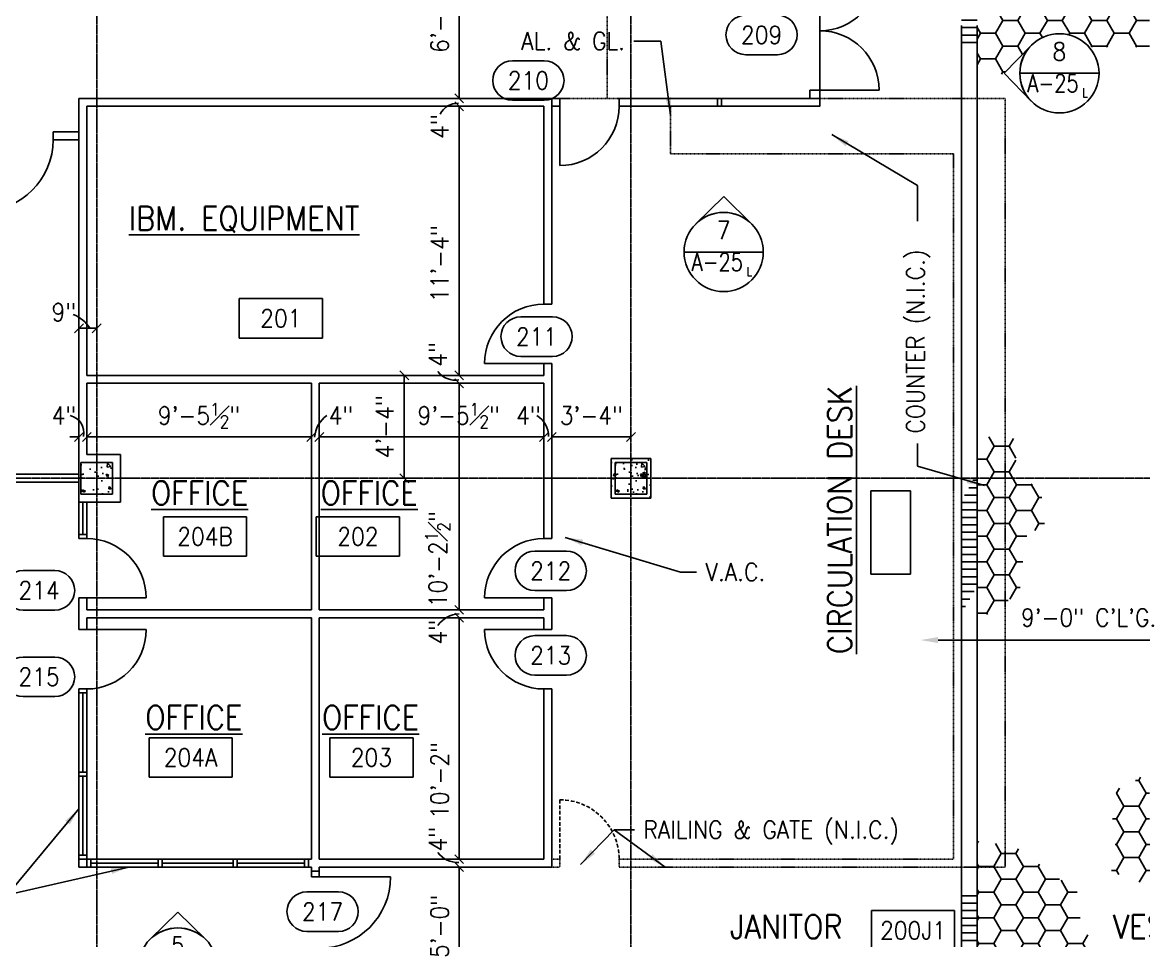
# Model space of a CAD drawing. Header units: inches. Extents: x 388 to 4053, y 352 to 2882.
# Drawn here: x 1170 to 1736, y 1354 to 1818 of the extents above; entities that cross this region are included whole.
import ezdxf
from ezdxf.enums import TextEntityAlignment as Align

# ---------------------------------------------------------------- set-up
doc = ezdxf.new("R2010")
doc.units = ezdxf.units.IN
doc.header["$LTSCALE"] = 0.5
doc.header["$MEASUREMENT"] = 0
for name, pattern in [('CENTER', [3.25, 2.5, -0.25, 0.25, -0.25]), ('HIDDEN', [0.375, 0.25, -0.125]), ('HIDDEN2', [0.1875, 0.125, -0.0625])]:
    doc.linetypes.add(name, pattern=pattern)
for name, color, linetype in [('A-ANNO-DIMS', 7, 'Continuous'), ('A-ANNO-TEXT', 7, 'Continuous'), ('A-COLS', 2, 'Continuous'), ('A-COLS-PATT', 8, 'Continuous'), ('A-DOOR', 3, 'Continuous'), ('A-DOOR-IDEN', 7, 'Continuous'), ('A-ELEV-IDEN', 7, 'Continuous'), ('A-FLOR-IDEN', 7, 'Continuous'), ('A-FLOR-LEVL', 2, 'Continuous'), ('A-FLOR-OVHD', 2, 'Continuous'), ('A-FLOR-PATT', 8, 'Continuous'), ('A-GLAZ', 3, 'Continuous'), ('A-GRID', 8, 'CENTER'), ('A-WALL', 2, 'Continuous'), ('A-WALL-PATT', 8, 'Continuous')]:
    doc.layers.add(name, color=color, linetype=linetype)
doc.styles.add('ROMANS', font='romans.shx', dxfattribs={"width": 0.9})
doc.dimstyles.new('DIM96', dxfattribs={"dimscale": 96, "dimtxt": 0.09375, "dimasz": 0.046875, "dimexe": 0.046875, "dimexo": 0.046875, "dimgap": 0.046875, "dimtad": 1, "dimdec": 4, "dimzin": 3, "dimdsep": 46, "dimlunit": 4, "dimtxsty": 'ROMANS', "dimblk": 'OBLIQUE', "dimcen": 0.046875, "dimaunit": 1, "dimazin": 0, "dimtfac": 0.7, "dimtdec": 4, "dimtofl": 0, "dimtmove": 2, "dimatfit": 3, "dimldrblk": 'OBLIQUE', "dimfxl": 0, "dimfrac": 1, "dimtolj": 1, "dimtzin": 0, "dimarcsym": 0})
doc.dimstyles.new('LD96', dxfattribs={"dimscale": 96, "dimtxt": 0.09375, "dimasz": 0.09375, "dimexe": 0.046875, "dimexo": 0.046875, "dimgap": 0.046875, "dimtad": 0, "dimdec": 4, "dimzin": 3, "dimdsep": 46, "dimlunit": 4, "dimtxsty": 'ROMANS', "dimcen": 0.046875, "dimaunit": 1, "dimadec": 0, "dimazin": 0, "dimtfac": 0.7, "dimtdec": 4, "dimtofl": 0, "dimtmove": 2, "dimatfit": 3, "dimfxl": 0, "dimfrac": 1, "dimtolj": 1, "dimtzin": 0, "dimarcsym": 0})

# ---------------------------------------------------------------- blocks, each defined once
blk = doc.blocks.new('IDEN3')
for p, q in [((-0.0833, 0.1042), (0.0833, 0.1042)), ((-0.0833, -0.1042), (0.0833, -0.1042))]:
    blk.add_line(p, q)
for centre, start, end in [((-0.0833, 0), 90, 270), ((0.0833, 0), 270, 90)]:
    blk.add_arc(centre, 0.1042, start, end)
at = {"style": 'ROMANS', "width": 0.9}
blk.add_attdef('#', text='', height=0.0938, dxfattribs=at).set_placement((0, 0), align=Align.MIDDLE_CENTER)
blk = doc.blocks.new('ELEVIDEN')
for q in [(-14, 14.29), (14, 14.29)]:
    blk.add_line((0, 28), q)
blk.add_arc((0, 0), 20, 45.5847, 134.4153)
blk = doc.blocks.new('IDEN2')
for p, q in [((-0.2188, 0.1042), (0.2188, 0.1042)), ((-0.2188, 0.1042), (-0.2188, -0.1042)), ((0.2188, 0.1042), (0.2188, -0.1042)), ((-0.2188, -0.1042), (0.2188, -0.1042))]:
    blk.add_line(p, q)
at = {"style": 'ROMANS', "width": 0.9}
blk.add_attdef('#', text='', height=0.0938, dxfattribs=at).set_placement((0, 0), align=Align.MIDDLE_CENTER)
blk = doc.blocks.new('DOOR1')
at = {"color": 0, "linetype": 'ByBlock'}
blk.add_line((0, 0), (0, 1), dxfattribs=at)
blk.add_arc((0, 0), 1, 90, 180, dxfattribs=at)
blk = doc.blocks.new('_Oblique')
at = {"color": 0, "lineweight": -2}
blk.add_line((-0.5, -0.5), (0.5, 0.5), dxfattribs=at)
blk = doc.blocks.new('*D38')
at = {"layer": 'A-ANNO-DIMS', "color": 0, "lineweight": -2}
for p, q in [((1369.7, 1639.28), (1358, 1639.28)), ((1362.5, 1639.28), (1362.5, 1587.28)), ((1369.7, 1587.28), (1358, 1587.28))]:
    blk.add_line(p, q, dxfattribs=at)
at = {"layer": 'Defpoints', "color": 0}
for p in [(1374.2, 1639.28), (1362.5, 1587.28), (1374.2, 1587.28)]:
    blk.add_point(p, dxfattribs=at)
at = {"layer": 'A-ANNO-DIMS', "color": 0, "lineweight": -2, "xscale": 4.5, "yscale": 4.5, "zscale": 4.5}
for p, rotation in [((1362.5, 1639.28), 90), ((1362.5, 1587.28), 270)]:
    blk.add_blockref('_Oblique', p, dxfattribs=dict(at, rotation=rotation))
at = {"layer": 'A-ANNO-DIMS', "color": 0, "insert": (1352.64, 1613.28), "char_height": 9, "attachment_point": 5, "rotation": 90, "style": 'ROMANS'}
blk.add_mtext('\\A1;4\'-4"', dxfattribs=at)
blk = doc.blocks.new('*D39')
at = {"layer": 'A-ANNO-DIMS', "color": 0, "lineweight": -2}
for p, q in [((1198.08, 1661.89), (1198.08, 1667.55)), ((1207.08, 1661.89), (1207.08, 1667.55)), ((1198.08, 1663.05), (1207.08, 1663.05))]:
    blk.add_line(p, q, dxfattribs=at)
at = {"layer": 'Defpoints', "color": 0}
for p in [(1207.08, 1663.05), (1198.08, 1657.39), (1207.08, 1657.39)]:
    blk.add_point(p, dxfattribs=at)
at = {"layer": 'A-ANNO-DIMS', "color": 0, "lineweight": -2, "xscale": 4.5, "yscale": 4.5, "zscale": 4.5, "rotation": 180}
blk.add_blockref('_Oblique', (1198.08, 1663.05), dxfattribs=at)
at = {"layer": 'A-ANNO-DIMS', "color": 0, "lineweight": -2, "xscale": 4.5, "yscale": 4.5, "zscale": 4.5}
blk.add_blockref('_Oblique', (1207.08, 1663.05), dxfattribs=at)
at = {"layer": 'A-ANNO-DIMS', "color": 0, "insert": (1190.53, 1671.24), "char_height": 9, "attachment_point": 5, "style": 'ROMANS'}
blk.add_mtext('\\A1;9"', dxfattribs=at)
blk = doc.blocks.new('*D40')
at = {"layer": 'A-ANNO-DIMS', "color": 0, "lineweight": -2}
for p, q in [((1198.08, 1606.38), (1198.08, 1612.66)), ((1202.08, 1606.38), (1202.08, 1612.66)), ((1198.08, 1608.16), (1193.58, 1608.16)), ((1202.08, 1608.16), (1206.58, 1608.16))]:
    blk.add_line(p, q, dxfattribs=at)
at = {"layer": 'Defpoints', "color": 0}
for p in [(1202.08, 1608.16), (1198.08, 1601.88), (1202.08, 1601.88)]:
    blk.add_point(p, dxfattribs=at)
at = {"layer": 'A-ANNO-DIMS', "color": 0, "lineweight": -2, "xscale": 4.5, "yscale": 4.5, "zscale": 4.5}
blk.add_blockref('_Oblique', (1198.08, 1608.16), dxfattribs=at)
at = {"layer": 'A-ANNO-DIMS', "color": 0, "lineweight": -2, "xscale": 4.5, "yscale": 4.5, "zscale": 4.5, "rotation": 180}
blk.add_blockref('_Oblique', (1202.08, 1608.16), dxfattribs=at)
at = {"layer": 'A-ANNO-DIMS', "color": 0, "insert": (1190.57, 1618.96), "char_height": 9, "attachment_point": 5, "style": 'ROMANS'}
blk.add_mtext('\\A1;4"', dxfattribs=at)
blk = doc.blocks.new('*D41')
at = {"layer": 'A-ANNO-DIMS', "color": 0, "lineweight": -2}
for p, q in [((1202.08, 1606.38), (1202.08, 1612.66)), ((1315.58, 1599.66), (1315.58, 1612.66)), ((1202.08, 1608.16), (1315.58, 1608.16))]:
    blk.add_line(p, q, dxfattribs=at)
at = {"layer": 'Defpoints', "color": 0}
for p in [(1315.58, 1608.16), (1202.08, 1601.88), (1315.58, 1595.16)]:
    blk.add_point(p, dxfattribs=at)
at = {"layer": 'A-ANNO-DIMS', "color": 0, "lineweight": -2, "xscale": 4.5, "yscale": 4.5, "zscale": 4.5, "rotation": 180}
blk.add_blockref('_Oblique', (1202.08, 1608.16), dxfattribs=at)
at = {"layer": 'A-ANNO-DIMS', "color": 0, "lineweight": -2, "xscale": 4.5, "yscale": 4.5, "zscale": 4.5}
blk.add_blockref('_Oblique', (1315.58, 1608.16), dxfattribs=at)
at = {"layer": 'A-ANNO-DIMS', "color": 0, "insert": (1258.83, 1618.96), "char_height": 9, "attachment_point": 5, "style": 'ROMANS'}
blk.add_mtext('\\A1;9\'-5{\\H0.700000x;\\S1#2;}"', dxfattribs=at)
blk = doc.blocks.new('*D42')
at = {"layer": 'A-ANNO-DIMS', "color": 0, "lineweight": -2}
for p, q in [((1315.58, 1599.66), (1315.58, 1612.66)), ((1319.58, 1602.8), (1319.58, 1612.66)), ((1315.58, 1608.16), (1311.08, 1608.16)), ((1319.58, 1608.16), (1324.08, 1608.16))]:
    blk.add_line(p, q, dxfattribs=at)
at = {"layer": 'Defpoints', "color": 0}
for p in [(1319.58, 1608.16), (1319.58, 1598.3), (1315.58, 1595.16)]:
    blk.add_point(p, dxfattribs=at)
at = {"layer": 'A-ANNO-DIMS', "color": 0, "lineweight": -2, "xscale": 4.5, "yscale": 4.5, "zscale": 4.5}
blk.add_blockref('_Oblique', (1315.58, 1608.16), dxfattribs=at)
at = {"layer": 'A-ANNO-DIMS', "color": 0, "lineweight": -2, "xscale": 4.5, "yscale": 4.5, "zscale": 4.5, "rotation": 180}
blk.add_blockref('_Oblique', (1319.58, 1608.16), dxfattribs=at)
at = {"layer": 'A-ANNO-DIMS', "color": 0, "insert": (1330.55, 1618.96), "char_height": 9, "attachment_point": 5, "style": 'ROMANS'}
blk.add_mtext('\\A1;4"', dxfattribs=at)
blk = doc.blocks.new('*D43')
at = {"layer": 'A-ANNO-DIMS', "color": 0, "lineweight": -2}
for p, q in [((1319.58, 1602.8), (1319.58, 1612.66)), ((1433.08, 1606.38), (1433.08, 1612.66)), ((1319.58, 1608.16), (1433.08, 1608.16))]:
    blk.add_line(p, q, dxfattribs=at)
at = {"layer": 'Defpoints', "color": 0}
for p in [(1433.08, 1608.16), (1319.58, 1598.3), (1433.08, 1601.88)]:
    blk.add_point(p, dxfattribs=at)
at = {"layer": 'A-ANNO-DIMS', "color": 0, "lineweight": -2, "xscale": 4.5, "yscale": 4.5, "zscale": 4.5, "rotation": 180}
blk.add_blockref('_Oblique', (1319.58, 1608.16), dxfattribs=at)
at = {"layer": 'A-ANNO-DIMS', "color": 0, "lineweight": -2, "xscale": 4.5, "yscale": 4.5, "zscale": 4.5}
blk.add_blockref('_Oblique', (1433.08, 1608.16), dxfattribs=at)
at = {"layer": 'A-ANNO-DIMS', "color": 0, "insert": (1390.02, 1618.96), "char_height": 9, "attachment_point": 5, "style": 'ROMANS'}
blk.add_mtext('\\A1;9\'-5{\\H0.700000x;\\S1#2;}"', dxfattribs=at)
blk = doc.blocks.new('*D44')
at = {"layer": 'A-ANNO-DIMS', "color": 0, "lineweight": -2}
for p, q in [((1433.08, 1606.38), (1433.08, 1612.66)), ((1437.08, 1599.21), (1437.08, 1612.66)), ((1433.08, 1608.16), (1428.58, 1608.16)), ((1437.08, 1608.16), (1441.58, 1608.16))]:
    blk.add_line(p, q, dxfattribs=at)
at = {"layer": 'Defpoints', "color": 0}
for p in [(1437.08, 1608.16), (1433.08, 1601.88), (1437.08, 1594.71)]:
    blk.add_point(p, dxfattribs=at)
at = {"layer": 'A-ANNO-DIMS', "color": 0, "lineweight": -2, "xscale": 4.5, "yscale": 4.5, "zscale": 4.5}
blk.add_blockref('_Oblique', (1433.08, 1608.16), dxfattribs=at)
at = {"layer": 'A-ANNO-DIMS', "color": 0, "lineweight": -2, "xscale": 4.5, "yscale": 4.5, "zscale": 4.5, "rotation": 180}
blk.add_blockref('_Oblique', (1437.08, 1608.16), dxfattribs=at)
at = {"layer": 'A-ANNO-DIMS', "color": 0, "insert": (1425.27, 1618.96), "char_height": 9, "attachment_point": 5, "style": 'ROMANS'}
blk.add_mtext('\\A1;4"', dxfattribs=at)
blk = doc.blocks.new('*D45')
at = {"layer": 'A-ANNO-DIMS', "color": 0, "lineweight": -2}
for p, q in [((1437.08, 1599.21), (1437.08, 1612.66)), ((1477.08, 1609.97), (1477.08, 1612.66)), ((1437.08, 1608.16), (1477.08, 1608.16))]:
    blk.add_line(p, q, dxfattribs=at)
at = {"layer": 'Defpoints', "color": 0}
for p in [(1477.08, 1608.16), (1477.08, 1605.47), (1437.08, 1594.71)]:
    blk.add_point(p, dxfattribs=at)
at = {"layer": 'A-ANNO-DIMS', "color": 0, "lineweight": -2, "xscale": 4.5, "yscale": 4.5, "zscale": 4.5, "rotation": 180}
blk.add_blockref('_Oblique', (1437.08, 1608.16), dxfattribs=at)
at = {"layer": 'A-ANNO-DIMS', "color": 0, "lineweight": -2, "xscale": 4.5, "yscale": 4.5, "zscale": 4.5}
blk.add_blockref('_Oblique', (1477.08, 1608.16), dxfattribs=at)
at = {"layer": 'A-ANNO-DIMS', "color": 0, "insert": (1457.08, 1618.96), "char_height": 9, "attachment_point": 5, "style": 'ROMANS'}
blk.add_mtext('\\A1;3\'-4"', dxfattribs=at)
blk = doc.blocks.new('*D116')
at = {"layer": 'A-ANNO-DIMS', "color": 0, "lineweight": -2}
for p, q in [((1372.21, 1857.28), (1394.75, 1857.28)), ((1390.25, 1857.28), (1390.25, 1779.28)), ((1373.31, 1779.28), (1394.75, 1779.28))]:
    blk.add_line(p, q, dxfattribs=at)
at = {"layer": 'Defpoints', "color": 0}
for p in [(1367.71, 1857.28), (1368.81, 1779.28), (1390.25, 1779.28)]:
    blk.add_point(p, dxfattribs=at)
at = {"layer": 'A-ANNO-DIMS', "color": 0, "lineweight": -2, "xscale": 4.5, "yscale": 4.5, "zscale": 4.5}
for p, rotation in [((1390.25, 1857.28), 90), ((1390.25, 1779.28), 270)]:
    blk.add_blockref('_Oblique', p, dxfattribs=dict(at, rotation=rotation))
at = {"layer": 'A-ANNO-DIMS', "color": 0, "insert": (1380.39, 1818.28), "char_height": 9, "attachment_point": 5, "rotation": 90, "style": 'ROMANS'}
blk.add_mtext('\\A1;6\'-6"', dxfattribs=at)
blk = doc.blocks.new('*D117')
at = {"layer": 'A-ANNO-DIMS', "color": 0, "lineweight": -2}
for p, q in [((1373.31, 1779.28), (1394.75, 1779.28)), ((1390.25, 1779.28), (1390.25, 1783.78)), ((1364.51, 1775.28), (1394.75, 1775.28)), ((1390.25, 1775.28), (1390.25, 1770.78))]:
    blk.add_line(p, q, dxfattribs=at)
at = {"layer": 'Defpoints', "color": 0}
for p in [(1368.81, 1779.28), (1360.01, 1775.28), (1390.25, 1775.28)]:
    blk.add_point(p, dxfattribs=at)
at = {"layer": 'A-ANNO-DIMS', "color": 0, "lineweight": -2, "xscale": 4.5, "yscale": 4.5, "zscale": 4.5}
for p, rotation in [((1390.25, 1779.28), 270), ((1390.25, 1775.28), 90)]:
    blk.add_blockref('_Oblique', p, dxfattribs=dict(at, rotation=rotation))
at = {"layer": 'A-ANNO-DIMS', "color": 0, "insert": (1380.39, 1765), "char_height": 9, "attachment_point": 5, "rotation": 90, "style": 'ROMANS'}
blk.add_mtext('\\A1;4"', dxfattribs=at)
blk = doc.blocks.new('*D118')
at = {"layer": 'A-ANNO-DIMS', "color": 0, "lineweight": -2}
for p, q in [((1364.51, 1775.28), (1394.75, 1775.28)), ((1390.25, 1775.28), (1390.25, 1639.28)), ((1374.41, 1639.28), (1394.75, 1639.28))]:
    blk.add_line(p, q, dxfattribs=at)
at = {"layer": 'Defpoints', "color": 0}
for p in [(1360.01, 1775.28), (1369.91, 1639.28), (1390.25, 1639.28)]:
    blk.add_point(p, dxfattribs=at)
at = {"layer": 'A-ANNO-DIMS', "color": 0, "lineweight": -2, "xscale": 4.5, "yscale": 4.5, "zscale": 4.5}
for p, rotation in [((1390.25, 1775.28), 90), ((1390.25, 1639.28), 270)]:
    blk.add_blockref('_Oblique', p, dxfattribs=dict(at, rotation=rotation))
at = {"layer": 'A-ANNO-DIMS', "color": 0, "insert": (1380.39, 1695.72), "char_height": 9, "attachment_point": 5, "rotation": 90, "style": 'ROMANS'}
blk.add_mtext('\\A1;11\'-4"', dxfattribs=at)
blk = doc.blocks.new('*D119')
at = {"layer": 'A-ANNO-DIMS', "color": 0, "lineweight": -2}
for p, q in [((1390.25, 1639.28), (1390.25, 1643.78)), ((1374.41, 1639.28), (1394.75, 1639.28)), ((1378.26, 1635.28), (1394.75, 1635.28)), ((1390.25, 1635.28), (1390.25, 1630.78))]:
    blk.add_line(p, q, dxfattribs=at)
at = {"layer": 'Defpoints', "color": 0}
for p in [(1369.91, 1639.28), (1373.76, 1635.28), (1390.25, 1635.28)]:
    blk.add_point(p, dxfattribs=at)
at = {"layer": 'A-ANNO-DIMS', "color": 0, "lineweight": -2, "xscale": 4.5, "yscale": 4.5, "zscale": 4.5}
for p, rotation in [((1390.25, 1639.28), 270), ((1390.25, 1635.28), 90)]:
    blk.add_blockref('_Oblique', p, dxfattribs=dict(at, rotation=rotation))
at = {"layer": 'A-ANNO-DIMS', "color": 0, "insert": (1379.45, 1649.87), "char_height": 9, "attachment_point": 5, "rotation": 90, "style": 'ROMANS'}
blk.add_mtext('\\A1;4"', dxfattribs=at)
blk = doc.blocks.new('*D120')
at = {"layer": 'A-ANNO-DIMS', "color": 0, "lineweight": -2}
for p, q in [((1378.26, 1635.28), (1394.75, 1635.28)), ((1390.25, 1635.28), (1390.25, 1520.78)), ((1378.8, 1520.78), (1394.75, 1520.78))]:
    blk.add_line(p, q, dxfattribs=at)
at = {"layer": 'Defpoints', "color": 0}
for p in [(1373.76, 1635.28), (1374.3, 1520.78), (1390.25, 1520.78)]:
    blk.add_point(p, dxfattribs=at)
at = {"layer": 'A-ANNO-DIMS', "color": 0, "lineweight": -2, "xscale": 4.5, "yscale": 4.5, "zscale": 4.5}
for p, rotation in [((1390.25, 1635.28), 90), ((1390.25, 1520.78), 270)]:
    blk.add_blockref('_Oblique', p, dxfattribs=dict(at, rotation=rotation))
at = {"layer": 'A-ANNO-DIMS', "color": 0, "insert": (1379.45, 1546.4), "char_height": 9, "attachment_point": 5, "rotation": 90, "style": 'ROMANS'}
blk.add_mtext('\\A1;\\A1;10\'-2{\\H0.7x;\\S1#2;}"', dxfattribs=at)
blk = doc.blocks.new('*D121')
at = {"layer": 'A-ANNO-DIMS', "color": 0, "lineweight": -2}
for p, q in [((1390.25, 1520.78), (1390.25, 1525.28)), ((1378.8, 1520.78), (1394.75, 1520.78)), ((1374.95, 1516.78), (1394.75, 1516.78)), ((1390.25, 1516.78), (1390.25, 1512.28))]:
    blk.add_line(p, q, dxfattribs=at)
at = {"layer": 'Defpoints', "color": 0}
for p in [(1374.3, 1520.78), (1370.45, 1516.78), (1390.25, 1516.78)]:
    blk.add_point(p, dxfattribs=at)
at = {"layer": 'A-ANNO-DIMS', "color": 0, "lineweight": -2, "xscale": 4.5, "yscale": 4.5, "zscale": 4.5}
for p, rotation in [((1390.25, 1520.78), 270), ((1390.25, 1516.78), 90)]:
    blk.add_blockref('_Oblique', p, dxfattribs=dict(at, rotation=rotation))
at = {"layer": 'A-ANNO-DIMS', "color": 0, "insert": (1379.45, 1509.47), "char_height": 9, "attachment_point": 5, "rotation": 90, "style": 'ROMANS'}
blk.add_mtext('\\A1;4"', dxfattribs=at)
blk = doc.blocks.new('*D122')
at = {"layer": 'A-ANNO-DIMS', "color": 0, "lineweight": -2}
for p, q in [((1374.95, 1516.78), (1394.75, 1516.78)), ((1390.25, 1516.78), (1390.25, 1394.78)), ((1372.75, 1394.78), (1394.75, 1394.78))]:
    blk.add_line(p, q, dxfattribs=at)
at = {"layer": 'Defpoints', "color": 0}
for p in [(1370.45, 1516.78), (1368.25, 1394.78), (1390.25, 1394.78)]:
    blk.add_point(p, dxfattribs=at)
at = {"layer": 'A-ANNO-DIMS', "color": 0, "lineweight": -2, "xscale": 4.5, "yscale": 4.5, "zscale": 4.5}
for p, rotation in [((1390.25, 1516.78), 90), ((1390.25, 1394.78), 270)]:
    blk.add_blockref('_Oblique', p, dxfattribs=dict(at, rotation=rotation))
at = {"layer": 'A-ANNO-DIMS', "color": 0, "insert": (1380.39, 1434.58), "char_height": 9, "attachment_point": 5, "rotation": 90, "style": 'ROMANS'}
blk.add_mtext('\\A1;10\'-2"', dxfattribs=at)
blk = doc.blocks.new('*D123')
at = {"layer": 'A-ANNO-DIMS', "color": 0, "lineweight": -2}
for p, q in [((1372.75, 1394.78), (1394.75, 1394.78)), ((1390.25, 1394.78), (1390.25, 1399.28)), ((1367.25, 1390.78), (1394.75, 1390.78)), ((1390.25, 1390.78), (1390.25, 1386.28))]:
    blk.add_line(p, q, dxfattribs=at)
at = {"layer": 'Defpoints', "color": 0}
for p in [(1368.25, 1394.78), (1362.75, 1390.78), (1390.25, 1390.78)]:
    blk.add_point(p, dxfattribs=at)
at = {"layer": 'A-ANNO-DIMS', "color": 0, "lineweight": -2, "xscale": 4.5, "yscale": 4.5, "zscale": 4.5}
for p, rotation in [((1390.25, 1394.78), 270), ((1390.25, 1390.78), 90)]:
    blk.add_blockref('_Oblique', p, dxfattribs=dict(at, rotation=rotation))
at = {"layer": 'A-ANNO-DIMS', "color": 0, "insert": (1379.45, 1404.86), "char_height": 9, "attachment_point": 5, "rotation": 90, "style": 'ROMANS'}
blk.add_mtext('\\A1;4"', dxfattribs=at)
blk = doc.blocks.new('*D124')
at = {"layer": 'A-ANNO-DIMS', "color": 0, "lineweight": -2}
for p, q in [((1367.25, 1390.78), (1394.75, 1390.78)), ((1390.25, 1390.78), (1390.25, 1330.78)), ((1365.6, 1330.78), (1394.75, 1330.78))]:
    blk.add_line(p, q, dxfattribs=at)
at = {"layer": 'Defpoints', "color": 0}
for p in [(1362.75, 1390.78), (1361.1, 1330.78), (1390.25, 1330.78)]:
    blk.add_point(p, dxfattribs=at)
at = {"layer": 'A-ANNO-DIMS', "color": 0, "lineweight": -2, "xscale": 4.5, "yscale": 4.5, "zscale": 4.5}
for p, rotation in [((1390.25, 1390.78), 90), ((1390.25, 1330.78), 270)]:
    blk.add_blockref('_Oblique', p, dxfattribs=dict(at, rotation=rotation))
at = {"layer": 'A-ANNO-DIMS', "color": 0, "insert": (1380.39, 1360.78), "char_height": 9, "attachment_point": 5, "rotation": 90, "style": 'ROMANS'}
blk.add_mtext('\\A1;5\'-0"', dxfattribs=at)
blk = doc.blocks.new('IDEN4')
blk.add_line((-0.2083, 0), (0.2083, 0))
blk.add_circle((0, 0), 0.2083)
at = {"style": 'ROMANS'}
for tag, height, width, p in [('#', 0.0938, 0.9, (0, 0.1148)), ('##', 0.0938, 0.8, (-0.0336, -0.0524)), ('@', 0.0469, 0.9, (0.135, -0.1024))]:
    blk.add_attdef(tag, text='', height=height, dxfattribs=dict(at, width=width)).set_placement(p, align=Align.MIDDLE_CENTER)
blk = doc.blocks.new('1')
for p, q in [((-8, 8), (8, 8)), ((-8, 8), (-8, -8)), ((8, 8), (8, -8)), ((-8, -8), (8, -8))]:
    blk.add_line(p, q)

msp = doc.modelspace()

# ---------------------------------------------------------------- hatches: boundary and pattern name
at = {"layer": 'A-COLS-PATT'}
h = msp.add_hatch(dxfattribs=at)
h.set_pattern_fill('AR-CONC', color=256, scale=2, style=0)
h.set_pattern_definition([(130, (2173.867, -791.055), (-14.345204, -1.255043), [1.5, -16.5]), (185, (2173.867, -791.055), (2.77503, 15.04384), [1.2, -13.2]), (79.5486, (2172.672, -791.159), (-11.57019, 13.78879), [1.2748, -14.02284]), (133.8158, (2173.867, -787.055), (-21.34482, -3.31038), [2.25, -24.75]), (83.3644, (2172.088, -787.33), (-18.69325, 19.48236), [1.9122, -21.03426]), (188.8158, (2173.867, -787.055), (-18.69324, 19.48237), [1.8, -19.8]), (159, (2171.867, -788.055), (-11.93814, -8.05238), [1.5, -16.5]), (214, (2171.867, -788.055), (-4.86631, 14.503), [1.2, -13.2]), (108.5486, (2170.872, -788.726), (-16.80445, 6.45061), [1.2748, -14.02284]), (142.5, (2173.867, -791.0546), (-0.243197, 6.657877), [0, -13.04, 0, -13.4, 0, -13.25]), (172.5, (2173.867, -791.0546), (-5.26139, 7.888234), [0, -7.64, 0, -12.74, 0, -5.05]), (212.5, (2178.327, -791.0546), (-10.676449, -0.451097), [0, -5, 0, -15.6, 0, -20.7]), (222.5, (2180.327, -791.055), (-11.663723, 2.0021), [0, -6.5, 0, -10.36, 0, -14.7])])
h.paths.add_polyline_path([(1215.08318, 1595.27553), (1215.08318, 1579.27553), (1199.08318, 1579.27553), (1199.08318, 1595.27553)])
h = msp.add_hatch(dxfattribs=at)
h.set_pattern_fill('AR-CONC', color=256, scale=2, style=0)
h.set_pattern_definition([(130, (2443.867, -791.055), (-14.345204, -1.255043), [1.5, -16.5]), (185, (2443.867, -791.055), (2.77503, 15.04384), [1.2, -13.2]), (79.5486, (2442.672, -791.159), (-11.57019, 13.78879), [1.2748, -14.02284]), (133.8158, (2443.867, -787.055), (-21.34482, -3.31038), [2.25, -24.75]), (83.3644, (2442.088, -787.33), (-18.69325, 19.48236), [1.9122, -21.03426]), (188.8158, (2443.867, -787.055), (-18.69324, 19.48237), [1.8, -19.8]), (159, (2441.867, -788.055), (-11.93814, -8.05238), [1.5, -16.5]), (214, (2441.867, -788.055), (-4.86631, 14.503), [1.2, -13.2]), (108.5486, (2440.872, -788.726), (-16.80445, 6.45061), [1.2748, -14.02284]), (142.5, (2443.867, -791.0546), (-0.243197, 6.657877), [0, -13.04, 0, -13.4, 0, -13.25]), (172.5, (2443.867, -791.0546), (-5.26139, 7.888234), [0, -7.64, 0, -12.74, 0, -5.05]), (212.5, (2448.327, -791.0546), (-10.676449, -0.451097), [0, -5, 0, -15.6, 0, -20.7]), (222.5, (2450.327, -791.055), (-11.663723, 2.0021), [0, -6.5, 0, -10.36, 0, -14.7])])
h.paths.add_polyline_path([(1485.08318, 1595.27553), (1485.08318, 1579.27553), (1469.08318, 1579.27553), (1469.08318, 1595.27553)])
at = {"layer": 'A-FLOR-PATT'}
h = msp.add_hatch(dxfattribs=at)
h.set_pattern_fill('HONEY', color=256, scale=60, style=0)
h.paths.add_polyline_path([(1681.22769, 1848.2318), (1689.08318, 1848.2318), (1689.08318, 1856.90053, 0.00260422), (1689.08123, 1857.27553), (1653.08318, 1857.27553), (1653.08318, 1856.90053), (1653.08318, 1847.27553), (1652.08318, 1847.27553), (1652.08318, 1816.1492), (1652.08318, 1791.47659), (1666.03121, 1791.47659), (1665.58344, 1791.93359), (1679.29772, 1805.93068, -0.435654735), (1708.58049, 1805.16569), (1739.08318, 1805.16569), (1739.08318, 1847.27553), (1728.08318, 1847.27553), (1728.08318, 1856.76588), (1728.08318, 1857.27553), (1692.08679, 1857.27553, 0.003539353), (1692.08318, 1856.76588), (1692.08318, 1848.2318), (1697.22769, 1848.2318, -1), (1697.22769, 1828.2318), (1681.22769, 1828.2318, -1)])
h.paths.add_polyline_path([(1624.36973, 1830.3992), (1677.08402, 1830.3992), (1677.08402, 1816.8992), (1624.36973, 1816.8992)], flags=9)
h = msp.add_hatch(dxfattribs=at)
h.set_pattern_fill('HONEY', color=256, scale=60, style=0)
h.set_pattern_definition([(0, (6.88, -0.8586), (11.25, 6.49519), [7.5, -15]), (120, (6.88, -0.8586), (-11.25, 6.49519), [7.5, -15]), (60, (6.88, -0.8586), (2e-08, 12.990381), [-15, 7.5])])
h.paths.add_polyline_path([(1668.08318, 1607.53614), (1652.08318, 1608.62564), (1652.08318, 1587.27553), (1668.08318, 1587.27553)])
h.paths.add_polyline_path([(1671.35106, 1592.74036), (1672.15867, 1607.25863), (1668.08318, 1607.53614), (1668.08318, 1587.27553), (1676.823, 1587.27553)])
h.paths.add_polyline_path([(1676.823, 1587.27553), (1668.08318, 1587.27553), (1668.08318, 1525.84486), (1673.37011, 1529.42456), (1676.60057, 1557.65453), (1687.09963, 1565.31696), (1684.27297, 1579.83523)])
h.paths.add_polyline_path([(1668.08318, 1587.27553), (1652.08318, 1587.27553), (1652.08318, 1515.01149), (1668.08318, 1525.84486)])
h = msp.add_hatch(dxfattribs=at)
h.set_pattern_fill('HONEY', color=256, scale=60, style=0)
h.set_pattern_definition([(0, (4.88, -0.8586), (11.25, 6.49519), [7.5, -15]), (120, (4.88, -0.8586), (-11.25, 6.49519), [7.5, -15]), (60, (4.88, -0.8586), (2e-08, 12.990381), [-15, 7.5])])
h.paths.add_polyline_path([(1739.08318, 1436.9585), (1732.56674, 1435.84919), (1730.82258, 1431.20417), (1723.26462, 1430.62355), (1719.77631, 1421.62381), (1721.81116, 1402.75343), (1719.77631, 1388.23773), (1731.40397, 1384.75398), (1745.06645, 1376.04456), (1747.08318, 1378.46149), (1747.08318, 1402.27553), (1739.08318, 1402.27553)])
h.paths.add_polyline_path([(1759.08318, 1402.27553), (1747.08318, 1402.27553), (1747.08318, 1378.46149), (1750.88029, 1383.01209), (1759.08318, 1384.97823)])
h.paths.add_polyline_path([(1774.10494, 1402.27553), (1759.08318, 1402.27553), (1759.08318, 1384.97823), (1765.41484, 1386.49586)])
h = msp.add_hatch(dxfattribs=at)
h.set_pattern_fill('HONEY', color=256, scale=60, style=0)
h.set_pattern_definition([(0, (10.3445, 1.1414), (11.25, 6.49519), [7.5, -15]), (120, (10.3445, 1.1414), (-11.25, 6.49519), [7.5, -15]), (60, (10.3445, 1.1414), (2e-08, 12.990381), [-15, 7.5])])
h.paths.add_polyline_path([(1706.06762, 1375.51449), (1670.98287, 1401.35148), (1668.08318, 1401.7376), (1668.08318, 1390.77553), (1652.08318, 1390.77553), (1652.08318, 1338.77553), (1735.12774, 1338.77553), (1735.12774, 1340.47528), (1730.52064, 1341.53707), (1724.49599, 1346.84604), (1702.87811, 1359.58757)])
h.paths.add_polyline_path([(1668.08318, 1401.7376), (1652.08318, 1403.86816), (1652.08318, 1390.77553), (1668.08318, 1390.77553)])
h.paths.add_polyline_path([(1735.12774, 1338.77553), (1652.08318, 1338.77553), (1652.08318, 1330.77553), (1735.12774, 1330.77553)])
at = {"layer": 'A-WALL-PATT'}
h = msp.add_hatch(dxfattribs=at)
h.set_pattern_fill('LINE', color=256, scale=30, style=0)
h.paths.add_polyline_path([(1652.08318, 1847.27553), (1644.08318, 1847.27553), (1644.08318, 1804.61812), (1652.08318, 1804.61812)])
h.paths.add_polyline_path([(1624.36973, 1830.3992), (1677.08402, 1830.3992), (1677.08402, 1816.8992), (1624.36973, 1816.8992)], flags=9)
h = msp.add_hatch(dxfattribs=at)
h.set_pattern_fill('AR-CONC', color=256, scale=2, style=0)
h.set_pattern_definition([(50, (11.203, -0.822), (14.345204, -1.25504), [1.5, -16.5]), (355, (11.203, -0.822), (-2.77503, 15.04384), [1.2, -13.2]), (100.4514, (12.398, -0.927), (11.57019, 13.78879), [1.2748, -14.02284]), (46.1842, (11.203, 3.178), (21.34482, -3.31038), [2.25, -24.75]), (96.6356, (12.981, 2.902), (18.69325, 19.48236), [1.9122, -21.03426]), (351.1842, (11.203, 3.178), (18.69324, 19.48237), [1.8, -19.8]), (21, (13.203, 2.178), (11.93814, -8.05238), [1.5, -16.5]), (326, (13.203, 2.178), (4.86631, 14.503), [1.2, -13.2]), (71.4514, (14.197, 1.507), (16.80445, 6.45061), [1.2748, -14.02284]), (37.5, (11.2027, -0.8225), (0.243197, 6.657877), [0, -13.04, 0, -13.4, 0, -13.25]), (7.5, (11.203, -0.8225), (5.26139, 7.888234), [0, -7.64, 0, -12.74, 0, -5.05]), (327.5, (6.7427, -0.8225), (10.676449, -0.451097), [0, -5, 0, -15.6, 0, -20.7]), (317.5, (4.743, -0.822), (11.663723, 2.0021), [0, -6.5, 0, -10.36, 0, -14.7])])
h.paths.add_polyline_path([(1487.08318, 1597.27553), (1467.08318, 1597.27553), (1467.08318, 1577.27553), (1487.08318, 1577.27553)])
h = msp.add_hatch(dxfattribs=at)
h.set_pattern_fill('LINE', color=256, scale=30, style=0)
h.paths.add_polyline_path([(1652.08318, 1587.27553), (1650.48821, 1587.27553), (1644.08318, 1576.03285), (1644.08318, 1518.81045), (1652.08318, 1532.85275)])
h = msp.add_hatch(dxfattribs=at)
h.set_pattern_fill('LINE', color=256, scale=30, style=0)
h.paths.add_polyline_path([(1652.08318, 1378.87276), (1644.08318, 1378.87276), (1644.08318, 1330.77553), (1652.08318, 1330.77553)])

# ---------------------------------------------------------------- linework, layer by layer
at = {"layer": 'A-ANNO-DIMS'}
for centre, radius, start, end in [((1389.36931, 1767.21421), 9.57598, 86.313694, 155.1060143), ((1189.60215, 1654.67491), 16.33997, 30.8337737, 69.84645), ((1388.39261, 1648.15896), 11.34001, 217.9364383, 278.746409), ((1191.64807, 1610.22788), 8.95747, 348.1185483, 77.0353124), ((1331.75117, 1607.01638), 14.58894, 125.0679276, 175.8517642), ((1423.17341, 1608.50588), 12.2393, 359.1960851, 58.6384022), ((1390.8989, 1504.44815), 14.25778, 92.7085955, 143.4248736), ((1389.47245, 1405.7072), 12.60125, 217.3024934, 272.5542287)]:
    msp.add_arc(centre, radius, start, end, dxfattribs=at)
at = {"layer": 'A-ANNO-TEXT', "extrusion": (0, 0, -1)}
msp.add_solid([(-1632.27615, 1507.01135), (-1623.27615, 1505.51135), (-1632.27615, 1504.01135)], dxfattribs=at)
at = {"layer": 'A-FLOR-LEVL'}
msp.add_line((1572.45818, 1843.46303), (1572.45818, 1783.46303), dxfattribs=at)
at = {"layer": 'A-FLOR-OVHD', "linetype": 'HIDDEN'}
for p, q in [((1465.08318, 2383.27553), (1465.08318, 1779.27553)), ((1441.08318, 1779.27553), (1471.08318, 1779.27553)), ((1572.45818, 1779.27553), (1666.08318, 1779.27553)), ((1666.08318, 1779.27553), (1666.08318, 1390.77553)), ((1497.08318, 1775.27553), (1497.08318, 1751.27553)), ((1497.08318, 1751.27553), (1640.08318, 1751.27553)), ((1640.08318, 1751.27553), (1640.08318, 1394.77553)), ((1437.08318, 1394.77553), (1441.08318, 1394.77553)), ((1437.08318, 1394.77553), (1437.08318, 1390.77553)), ((1441.08318, 1394.77553), (1441.08318, 1390.77553)), ((1471.08318, 1394.77553), (1471.08318, 1390.77553)), ((1471.08318, 1394.77553), (1640.08318, 1394.77553)), ((1437.08318, 1390.77553), (1441.08318, 1390.77553)), ((1471.08318, 1390.77553), (1666.08318, 1390.77553))]:
    msp.add_line(p, q, dxfattribs=at)
at = {"layer": 'A-GLAZ'}
for p, q in [((1520.77068, 1775.27553), (1520.77068, 1779.27553)), ((1522.77068, 1775.27553), (1522.77068, 1779.27553)), ((1198.08318, 1575.27553), (1202.08318, 1575.27553)), ((1198.08318, 1556.77553), (1198.08318, 1575.27553)), ((1200.08318, 1575.27553), (1200.08318, 1558.77553)), ((1202.08318, 1575.27553), (1202.08318, 1556.77553)), ((1202.08318, 1558.77553), (1198.08318, 1558.77553)), ((1202.08318, 1556.77553), (1198.08318, 1556.77553)), ((1198.08318, 1480.77553), (1202.08318, 1480.77553)), ((1198.08318, 1480.77553), (1198.08318, 1390.77553)), ((1198.08318, 1478.77553), (1202.08318, 1478.77553)), ((1200.08318, 1478.77553), (1200.08318, 1438.77553)), ((1202.08318, 1480.77553), (1202.08318, 1390.77553)), ((1198.08318, 1438.77553), (1202.08318, 1438.77553)), ((1198.08318, 1436.77553), (1202.08318, 1436.77553)), ((1200.08318, 1436.77553), (1200.08318, 1396.77553)), ((1198.08318, 1396.77553), (1202.08318, 1396.77553)), ((1198.08318, 1394.77553), (1314.08318, 1394.77553)), ((1204.08318, 1390.77553), (1204.08318, 1394.77553)), ((1238.08318, 1390.77553), (1238.08318, 1394.77553)), ((1240.08318, 1390.77553), (1240.08318, 1394.77553)), ((1276.08318, 1390.77553), (1276.08318, 1394.77553)), ((1278.08318, 1390.77553), (1278.08318, 1394.77553)), ((1312.08318, 1390.77553), (1312.08318, 1394.77553)), ((1314.08318, 1390.77553), (1314.08318, 1394.77553)), ((1198.08318, 1390.77553), (1314.08318, 1390.77553)), ((1204.08318, 1392.77553), (1238.08318, 1392.77553)), ((1240.08318, 1392.77553), (1276.08318, 1392.77553)), ((1278.08318, 1392.77553), (1312.08318, 1392.77553))]:
    msp.add_line(p, q, dxfattribs=at)
msp.add_lwpolyline([(1471.08318, 1775.27553), (1572.45818, 1775.27553), (1572.45818, 1779.27553), (1471.08318, 1779.27553)], close=True, dxfattribs=at)
at = {"layer": 'A-GRID'}
for p, q in [((1207.08318, 2833.64311), (1207.08318, 1248.12704)), ((1477.08318, 2833.64311), (1477.08318, 435.27553)), ((4004.54291, 1587.27553), (510.08318, 1587.27553))]:
    msp.add_line(p, q, dxfattribs=at)
at = {"layer": 'A-WALL'}
for p, q in [((1644.08318, 1816.1492), (1644.08318, 1330.77553)), ((1652.08318, 1816.1492), (1652.08318, 1330.77553)), ((1198.08318, 1779.27553), (1441.08318, 1779.27553)), ((1198.08318, 1779.27553), (1198.08318, 1575.27553)), ((1437.08318, 1779.27553), (1437.08318, 1675.27553)), ((1441.08318, 1779.27553), (1441.08318, 1775.27553)), ((1567.45818, 1783.46303), (1572.45818, 1783.46303)), ((1567.45818, 1783.46303), (1567.45818, 1779.27553)), ((1567.45818, 1779.27553), (1572.45818, 1779.27553)), ((1572.45818, 1783.46303), (1572.45818, 1779.27553)), ((1202.08318, 1775.27553), (1433.08318, 1775.27553)), ((1202.08318, 1775.27553), (1202.08318, 1639.27553)), ((1433.08318, 1775.27553), (1433.08318, 1675.27553)), ((1437.08318, 1775.27553), (1441.08318, 1775.27553)), ((1185.08318, 1762.27553), (1185.08318, 1758.27553)), ((1185.08318, 1762.27553), (1198.08318, 1762.27553)), ((1185.08318, 1758.27553), (1198.08318, 1758.27553)), ((1433.08318, 1675.27553), (1437.08318, 1675.27553)), ((1433.08318, 1645.27553), (1437.08318, 1645.27553)), ((1433.08318, 1645.27553), (1433.08318, 1639.27553)), ((1437.08318, 1645.27553), (1437.08318, 1556.77553)), ((1202.08318, 1639.27553), (1433.08318, 1639.27553)), ((1202.08318, 1635.27553), (1315.58318, 1635.27553)), ((1202.08318, 1635.27553), (1202.08318, 1599.27553)), ((1315.58318, 1635.27553), (1315.58318, 1520.77553)), ((1319.58318, 1635.27553), (1319.58318, 1520.77553)), ((1319.58318, 1635.27553), (1433.08318, 1635.27553)), ((1433.08318, 1635.27553), (1433.08318, 1556.77553)), ((1219.08318, 1599.27553), (1202.08318, 1599.27553)), ((1219.08318, 1599.27553), (1219.08318, 1575.27553)), ((1199.08318, 1595.27553), (1215.08318, 1595.27553)), ((1199.08318, 1579.27553), (1199.08318, 1595.27553)), ((1215.08318, 1595.27553), (1215.08318, 1579.27553)), ((1487.08318, 1597.27553), (1467.08318, 1597.27553)), ((1467.08318, 1597.27553), (1467.08318, 1577.27553)), ((1469.08318, 1595.27553), (1485.08318, 1595.27553)), ((1469.08318, 1579.27553), (1469.08318, 1595.27553)), ((1485.08318, 1595.27553), (1485.08318, 1579.27553)), ((1487.08318, 1577.27553), (1487.08318, 1597.27553)), ((1198.08318, 1589.27553), (947.08318, 1589.27553)), ((1198.08318, 1585.27553), (947.08318, 1585.27553)), ((1219.08318, 1575.27553), (1198.08318, 1575.27553)), ((1215.08318, 1579.27553), (1199.08318, 1579.27553)), ((1467.08318, 1577.27553), (1487.08318, 1577.27553)), ((1485.08318, 1579.27553), (1469.08318, 1579.27553)), ((1433.08318, 1556.77553), (1437.08318, 1556.77553)), ((1198.08318, 1526.77553), (1202.08318, 1526.77553)), ((1198.08318, 1526.77553), (1198.08318, 1510.77553)), ((1202.08318, 1526.77553), (1202.08318, 1520.77553)), ((1433.08318, 1526.77553), (1437.08318, 1526.77553)), ((1433.08318, 1526.77553), (1433.08318, 1520.77553)), ((1437.08318, 1526.77553), (1437.08318, 1510.77553)), ((1202.08318, 1520.77553), (1315.58318, 1520.77553)), ((1319.58318, 1520.77553), (1433.08318, 1520.77553)), ((1202.08318, 1516.77553), (1315.58318, 1516.77553)), ((1202.08318, 1516.77553), (1202.08318, 1510.77553)), ((1315.58318, 1516.77553), (1315.58318, 1394.77553)), ((1319.58318, 1516.77553), (1319.58318, 1394.77553)), ((1319.58318, 1516.77553), (1433.08318, 1516.77553)), ((1433.08318, 1516.77553), (1433.08318, 1510.77553)), ((1198.08318, 1510.77553), (1202.08318, 1510.77553)), ((1433.08318, 1510.77553), (1437.08318, 1510.77553)), ((1433.08318, 1480.77553), (1437.08318, 1480.77553)), ((1433.08318, 1480.77553), (1433.08318, 1394.77553)), ((1437.08318, 1480.77553), (1437.08318, 1390.77553)), ((1314.08318, 1394.77553), (1315.58318, 1394.77553)), ((1314.08318, 1394.77553), (1314.08318, 1390.77553)), ((1319.58318, 1394.77553), (1433.08318, 1394.77553)), ((1314.08318, 1390.77553), (1315.58318, 1390.77553)), ((1315.58318, 1390.77553), (1315.58318, 1385.77553)), ((1315.58318, 1388.77553), (1319.58318, 1388.77553)), ((1319.58318, 1390.77553), (1319.58318, 1385.77553)), ((1319.58318, 1390.77553), (1437.08318, 1390.77553)), ((1315.58318, 1385.77553), (1319.58318, 1385.77553))]:
    msp.add_line(p, q, dxfattribs=at)

# ---------------------------------------------------------------- block references
at = {"layer": 'A-COLS', "extrusion": (0, 0, -1), "zscale": -1}
for p in [(-1207.08318, 1587.27553), (-1477.08318, 1587.27553)]:
    msp.add_blockref('1', p, dxfattribs=at)
at = {"layer": 'A-DOOR'}
for p, xscale, yscale, zscale, rotation in [((1572.45818, 1843.46303), -29.99999999999988, 29.99999999999988, 29.99999999999988, 270), ((1572.45818, 1783.46303), -29.99999999999988, -29.99999999999988, 29.99999999999988, 90), ((1433.08318, 1645.27553), -30, 30, 30, 90), ((1202.08318, 1526.77553), -30, -30, 30, 90), ((1433.08318, 1526.77553), -30, 30, 30, 90), ((1202.08318, 1510.77553), -29.99999999999954, 29.99999999999954, 29.99999999999954, 270), ((1433.08318, 1510.77553), 30, 30, 30, 90), ((1319.58318, 1385.77553), -36, 36, 36, 270)]:
    msp.add_blockref('DOOR1', p, dxfattribs=dict(at, xscale=xscale, yscale=yscale, zscale=zscale, rotation=rotation))
for p, xscale, yscale, zscale in [((1441.08318, 1775.27553), -29.99999999999977, -29.99999999999977, 29.99999999999977), ((1149.08318, 1758.27553), -36, -36, 36)]:
    msp.add_blockref('DOOR1', p, dxfattribs=dict(at, xscale=xscale, yscale=yscale, zscale=zscale))
at = {"layer": 'A-DOOR', "linetype": 'HIDDEN2', "xscale": -30, "yscale": 30, "zscale": 30}
msp.add_blockref('DOOR1', (1441.08318, 1394.77553), dxfattribs=at)
at = {"layer": 'A-DOOR-IDEN', "xscale": 96, "yscale": 96, "zscale": 96}
for p, values in [((1543.05794, 1811.33347), {'#': '209'}), ((1425.22728, 1788.31127), {'#': '210'}), ((1429.36102, 1658.85473), {'#': '211'}), ((1436.51773, 1540.48266), {'#': '212'}), ((1177.96227, 1530.61296), {'#': '214'}), ((1436.51773, 1497.74891), {'#': '213'}), ((1177.96227, 1486.92661), {'#': '215'}), ((1321.22628, 1368.24595), {'#': '217'})]:
    msp.add_blockref('IDEN3', p, dxfattribs=at).add_auto_attribs(values)
at = {"layer": 'A-ELEV-IDEN', "xscale": 96, "yscale": 96, "zscale": 96}
for p, values in [((1693.58344, 1791.93359), {'#': '8', '##': 'A-25', '@': 'L'}), ((1523.92309, 1701.62193), {'#': '7', '##': 'A-25', '@': 'L'}), ((1248.08565, 1340.02609), {'#': '5', '##': 'A-25', '@': 'L'})]:
    msp.add_blockref('IDEN4', p, dxfattribs=at).add_auto_attribs(values)
at = {"layer": 'A-ELEV-IDEN', "xscale": -1, "rotation": 90}
msp.add_blockref('ELEVIDEN', (1693.58344, 1791.93359), dxfattribs=at)
at = {"layer": 'A-ELEV-IDEN', "xscale": -1}
for p in [(1523.92309, 1701.62193), (1248.08565, 1340.02609)]:
    msp.add_blockref('ELEVIDEN', p, dxfattribs=at)
at = {"layer": 'A-FLOR-IDEN', "xscale": 96, "yscale": 96, "zscale": 96}
for p, values in [((1300.14381, 1668.10928), {'#': '201'}), ((1261.85779, 1557.82911), {'#': '204B'}), ((1339.07593, 1557.82911), {'#': '202'}), ((1254.533, 1446.16013), {'#': '204A'}), ((1345.92354, 1446.16013), {'#': '203'}), ((1619.62053, 1358.76477), {'#': '200J1'})]:
    msp.add_blockref('IDEN2', p, dxfattribs=at).add_auto_attribs(values)
at = {"layer": 'A-FLOR-IDEN', "xscale": 96, "yscale": 96, "zscale": 96, "rotation": 90}
msp.add_blockref('IDEN2', (1608.32911, 1559.84539), dxfattribs=at)

# ---------------------------------------------------------------- texts
at = {"layer": 'A-ANNO-TEXT', "style": 'ROMANS', "width": 0.9}
msp.add_text('9\'-0" C\'L\'G.', height=9, dxfattribs=at).set_placement((1674.13747, 1512.36377))
at = {"layer": 'A-ANNO-TEXT', "char_height": 9, "style": 'ROMANS'}
for s, insert, attachment_point in [('\\A1;AL. & GL.', (1474.07251, 1803.75471), 9), ('\\A1;V.A.C.', (1514.75456, 1544.39987), 1), ('\\A1;RAILING & GATE (N.I.C.)', (1483.41017, 1414.14981), 1)]:
    msp.add_mtext(s, dxfattribs=dict(at, insert=insert, attachment_point=attachment_point))
at = {"layer": 'A-ANNO-TEXT', "insert": (1616.33575, 1609.85458), "char_height": 9, "attachment_point": 1, "rotation": 90, "style": 'ROMANS'}
msp.add_mtext('COUNTER (N.I.C.)', dxfattribs=at)
at = {"layer": 'A-FLOR-IDEN', "style": 'ROMANS', "width": 0.9}
for s, p in [('%%UIBM. EQUIPMENT', (1223.25117, 1712.62186)), ('%%UOFFICE', (1234.57856, 1573.86526)), ('%%UOFFICE', (1320.28762, 1573.86526)), ('%%UOFFICE', (1231.64994, 1460.38067)), ('%%UOFFICE', (1320.9454, 1460.38067)), ('JANITOR', (1527.08982, 1354.6031)), ('VESTIBULE', (1720.55934, 1354.6031))]:
    msp.add_text(s, height=12, dxfattribs=at).set_placement(p)
msp.add_text('%%UCIRCULATION DESK', height=12, rotation=90, dxfattribs=at).set_placement((1588.59337, 1498.39339))

# ---------------------------------------------------------------- dimensions: what is measured, and where the dimension line sits
at = {"layer": 'A-ANNO-DIMS'}
for base, p1, p2, picture, middle in [((1390.24882, 1779.27553), (1367.70843, 1857.27553), (1368.80795, 1779.27553), '*D116', (1380.39168, 1818.27553)), ((1362.50127, 1587.27553), (1374.19679, 1639.27553), (1374.19679, 1587.27553), '*D38', (1352.64413, 1613.27553)), ((1390.24882, 1330.77553), (1362.74811, 1390.77553), (1361.09735, 1330.77553), '*D124', (1380.39168, 1360.77553))]:
    dim = msp.add_linear_dim(base=base, p1=p1, p2=p2, angle=90, dimstyle='DIM96', dxfattribs=at)
    dim.commit()
    dim.dimension.update_dxf_attribs({"geometry": picture, "text_midpoint": middle})
for base, p1, p2, picture, middle in [((1390.24882, 1775.27553), (1368.80795, 1779.27553), (1360.01171, 1775.27553), '*D117', (1380.39168, 1765.00472)), ((1390.24882, 1639.27553), (1360.01171, 1775.27553), (1369.90676, 1639.27553), '*D118', (1380.39168, 1695.71571)), ((1390.24882, 1635.27553), (1369.90676, 1639.27553), (1373.75511, 1635.27553), '*D119', (1379.44882, 1649.86516)), ((1390.24882, 1516.77553), (1374.29611, 1520.77553), (1370.44775, 1516.77553), '*D121', (1379.44882, 1509.47163)), ((1390.24882, 1394.77553), (1370.44775, 1516.77553), (1368.24577, 1394.77553), '*D122', (1380.39168, 1434.57693)), ((1390.24882, 1390.77553), (1368.24577, 1394.77553), (1362.74811, 1390.77553), '*D123', (1379.44882, 1404.8572))]:
    dim = msp.add_linear_dim(base=base, p1=p1, p2=p2, angle=90, dimstyle='DIM96', dxfattribs=at)
    dim.commit()
    dim.dimension.update_dxf_attribs({"geometry": picture, "text_midpoint": middle, "dimtype": 160})
for base, p1, p2, picture, middle in [((1207.08318, 1663.04994), (1198.08318, 1657.38942), (1207.08318, 1657.38942), '*D39', (1190.53349, 1671.2444)), ((1202.08318, 1608.15701), (1198.08318, 1601.88127), (1202.08318, 1601.88127), '*D40', (1190.57257, 1618.95701)), ((1319.58318, 1608.15701), (1315.58318, 1595.15725), (1319.58318, 1598.29513), '*D42', (1330.55456, 1618.95701)), ((1433.08318, 1608.15701), (1319.58318, 1598.29513), (1433.08318, 1601.88127), '*D43', (1390.02156, 1618.95701)), ((1437.08318, 1608.15701), (1433.08318, 1601.88127), (1437.08318, 1594.70898), '*D44', (1425.27023, 1618.95701)), ((1477.08318, 1608.15701), (1437.08318, 1594.70898), (1477.08318, 1605.46741), '*D45', (1457.08318, 1618.95701))]:
    dim = msp.add_linear_dim(base=base, p1=p1, p2=p2, dimstyle='DIM96', dxfattribs=at)
    dim.commit()
    dim.dimension.update_dxf_attribs({"geometry": picture, "text_midpoint": middle, "dimtype": 160})
dim = msp.add_linear_dim(base=(1390.24882, 1520.77553), p1=(1373.75511, 1635.27553), p2=(1374.29611, 1520.77553), angle=90, text='\\A1;10\'-2{\\H0.7x;\\S1#2;}"', dimstyle='DIM96', dxfattribs=at)
dim.commit()
dim.dimension.update_dxf_attribs({"geometry": '*D120', "text_midpoint": (1379.44882, 1546.39833), "dimtype": 160})
dim = msp.add_linear_dim(base=(1315.58318, 1608.15701), p1=(1202.08318, 1601.88127), p2=(1315.58318, 1595.15725), dimstyle='DIM96', dxfattribs=at)
dim.commit()
dim.dimension.update_dxf_attribs({"geometry": '*D41', "text_midpoint": (1258.83318, 1618.95701)})

# ---------------------------------------------------------------- leaders
at = {"layer": 'A-ANNO-TEXT', "annotation_type": 0, "has_hookline": 1}
for points, hookline_direction, text_width in [([(1497.08318, 1770.84728), (1492.07854, 1808.25471), (1478.57251, 1808.25471)], 1, 60.17143), ([(1443.8626, 1557.3903), (1502.10831, 1539.89987), (1510.25456, 1539.89987)], 0, 31.62857), ([(1451.57041, 1392.05502), (1468.58181, 1409.64981), (1478.91017, 1409.64981)], 0, 146.18571), ([(1223.26581, 1390.77553), (1162.01168, 1376.66961), (1130.37332, 1376.66961)], 1, 68.27143)]:
    msp.add_leader(points, dimstyle='LD96', override={"dimgap": 0.046875, "dimtad": 0}, dxfattribs=dict(at, hookline_direction=hookline_direction, text_width=text_width))
at = {"layer": 'A-ANNO-TEXT'}
for points in [[(1578.56833, 1760.92704), (1621.78631, 1735.1813), (1621.78631, 1717.23729)], [(1759.08318, 1505.51135), (1632.27615, 1505.51135)], [(1198.08318, 1420.16505), (1162.01168, 1376.66961)], [(1494.35248, 1390.77553), (1468.58181, 1409.64981)]]:
    msp.add_leader(points, dimstyle='LD96', override={"dimgap": 0.046875, "dimtad": 0}, dxfattribs=at)
at = {"layer": 'A-ANNO-TEXT', "annotation_type": 0, "has_hookline": 1, "hookline_direction": 0, "text_width": 102.6, "horizontal_direction": (0, 1, 0)}
msp.add_leader([(1655.68644, 1583.62295), (1621.78631, 1593.47209), (1621.78631, 1604.81182)], dimstyle='LD96', override={"dimgap": 0.046875, "dimtad": 0}, dxfattribs=at)

doc.saveas('drawing.dxf')
